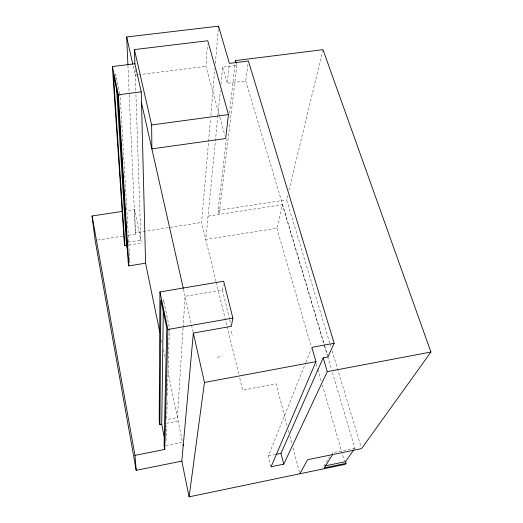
<?xml version="1.0" encoding="UTF-8"?>
<svg xmlns="http://www.w3.org/2000/svg" width="523" height="523" viewBox="0 0 523 523"><rect width="100%" height="100%" fill="white"/><g stroke="black" fill="none" stroke-linecap="round" stroke-linejoin="round"><path stroke-width="0.39" stroke-dasharray="2.62 1.96" d="M163.418 302.019L163.451 299.581L169.387 327.555L167.373 395.878M166.053 440.614L166.484 425.977M166.7 418.655L167.249 399.945M183.057 328.065L177.389 417.57L166.321 419.701M183.109 327.248L185.064 296.325L222.367 290.01L223.184 284.434M219.667 116.564L205.899 66.323L207.468 44.743M216.019 281.394L201.571 222.497L208.52 142.171M208.592 141.36L210.56 118.643M210.841 115.4L214.835 69.154M215.332 63.473L218.346 28.582M217.869 115.733L205.748 239.501L276.844 228.205L282.413 204.656L208.03 216.149M217.947 114.923L220.327 90.629M220.961 84.151L222.628 67.147L236.873 65.349L236.474 63.989M247.987 64.185L245.718 80.908L227.23 83.301L229.283 64.179M236.873 65.349L219.13 214.437L218.084 210.364L226.322 139.386M229.362 113.216L235.141 63.44M329.745 343.003L286.611 199.832L287.755 195.092M288.905 190.352L322.809 50.45M271.084 466.778L268.371 455.925L305.51 363.21M305.811 362.452L311.244 348.887M323.757 466.17L329.595 456.814M354.025 449.401L354.921 448.113L332.308 372.18M217.45 357.444L222.419 355.882M354.921 448.113L332.098 452.8L332.602 454.585M268.371 455.925L275.458 454.48M165.909 445.498L182.468 442.223L167.994 371.971M166.399 423.316L178.108 421.054M128.874 244.999L141.426 243.018L134.529 209.553L126.514 210.769M97.54 240.05L122.912 236.095M128.468 235.232L135.601 234.121L134.529 209.553M128.24 242.156L140.837 240.181L135.915 93.865M135.601 234.121L135.333 232.8L201.571 222.497M218.084 210.364L286.611 199.832M117.871 95.702L120.153 95.408L129.933 262.696L129.469 260.336M137.693 74.874L135.28 75.175L133.13 65.623M138.49 74.769L205.899 66.323M230.846 331.131L232.657 335.661M329.98 343.788L330.922 346.919M332.105 350.828L361.099 447.054M245.718 80.908L324.469 345.226M324.698 346.004L327.496 355.392M282.413 204.656L327.411 355.738M327.646 356.523L331.373 369.048M276.844 228.205L311.211 346.644M316.219 363.903L317.585 368.61M317.814 369.395L321.455 381.947M322.364 385.078L344.448 461.168M222.628 67.147L227.23 83.301M219.882 117.348L224.831 135.398M287.12 425.663L276.052 383.856L242.705 390.184L239.227 376.004M288.376 430.396L288.997 432.763M289.834 435.921L291.926 443.805M292.965 447.753L299.437 472.204M222.367 290.01L229.604 319.226M229.8 320.017L231.173 325.541M216.215 282.178L239.037 375.213M183.449 289.154L193.333 333.053M119.819 93.846L115.681 74.331L115.936 78.404M161.398 339.976L162.058 343.173M163.379 349.573L165.36 359.177M127.945 65.525L129.207 94.088M129.24 94.905L135.333 232.8M135.091 69.474L135.882 93.055"/><path stroke-width="0.78" d="M353.581 450.048L345.54 461.646L346.03 463.339L345.357 464.306L189.104 496.85L181.827 461.129L193.333 333.053L231.369 326.332L232.859 318.108L223.654 281.243L159.946 291.926L159.208 421.067L159.894 424.571L161.718 424.218L163.32 309.355M159.894 424.571L160.888 300.012L166.785 328.013L164.059 445.858L164.765 449.46L134.98 455.356L136.189 470.308L181.827 461.129M164.765 449.46L167.87 329.49L159.946 291.926M218.418 27.771L218.555 26.15L126.684 36.97L127.906 64.715M228.44 114.576L225.688 138.543L151.873 148.865L151.644 124.964L134.418 49.574L207.762 40.748L228.44 114.576L151.644 124.964M235.304 62.021L235.468 60.59L323.005 49.659L430.932 352.031L361.57 448.623L307.576 459.73L299.856 473.779M189.104 496.85L204.454 382.47L193.333 333.053M334.164 343.278L311.852 347.377L315.99 361.648L271.084 466.778L283.754 464.176L327.261 371.637L323.188 357.843L327.96 356.954L334.164 343.278L248.418 61.001L229.375 63.388L218.555 26.15M283.754 464.176L280.969 453.363L323.188 357.843M332.602 454.585L324.234 467.876L346.03 463.339M325.313 465.843L345.54 461.646M276.242 454.324L280.969 453.363M327.261 371.637L430.932 352.031M204.454 382.47L315.99 361.648M167.87 329.49L232.859 318.108M116.557 88.178L126.52 245.365L124.86 245.633L113.432 74.612L117.871 95.702L128.253 262.964L128.828 265.893L145.577 263.18L141.256 91.832L134.901 63.78L134.418 49.574M136.189 470.308L95.16 240.417L92.068 215.966L122.513 211.37M134.901 63.78L112.393 66.552L118.348 94.781L141.256 91.832M235.468 60.59L236.272 63.309M126.684 36.97L132.777 64.028M141.537 102.953L183.272 288.356M145.577 263.18L159.75 331.974M182.913 444.373L183.207 445.805M126.52 245.365L127.919 252.459M161.718 424.218L164.51 438.405M124.86 245.633L124.304 242.777L112.393 66.552M92.068 215.966L134.98 455.356M118.348 94.781L128.828 265.893"/></g></svg>
